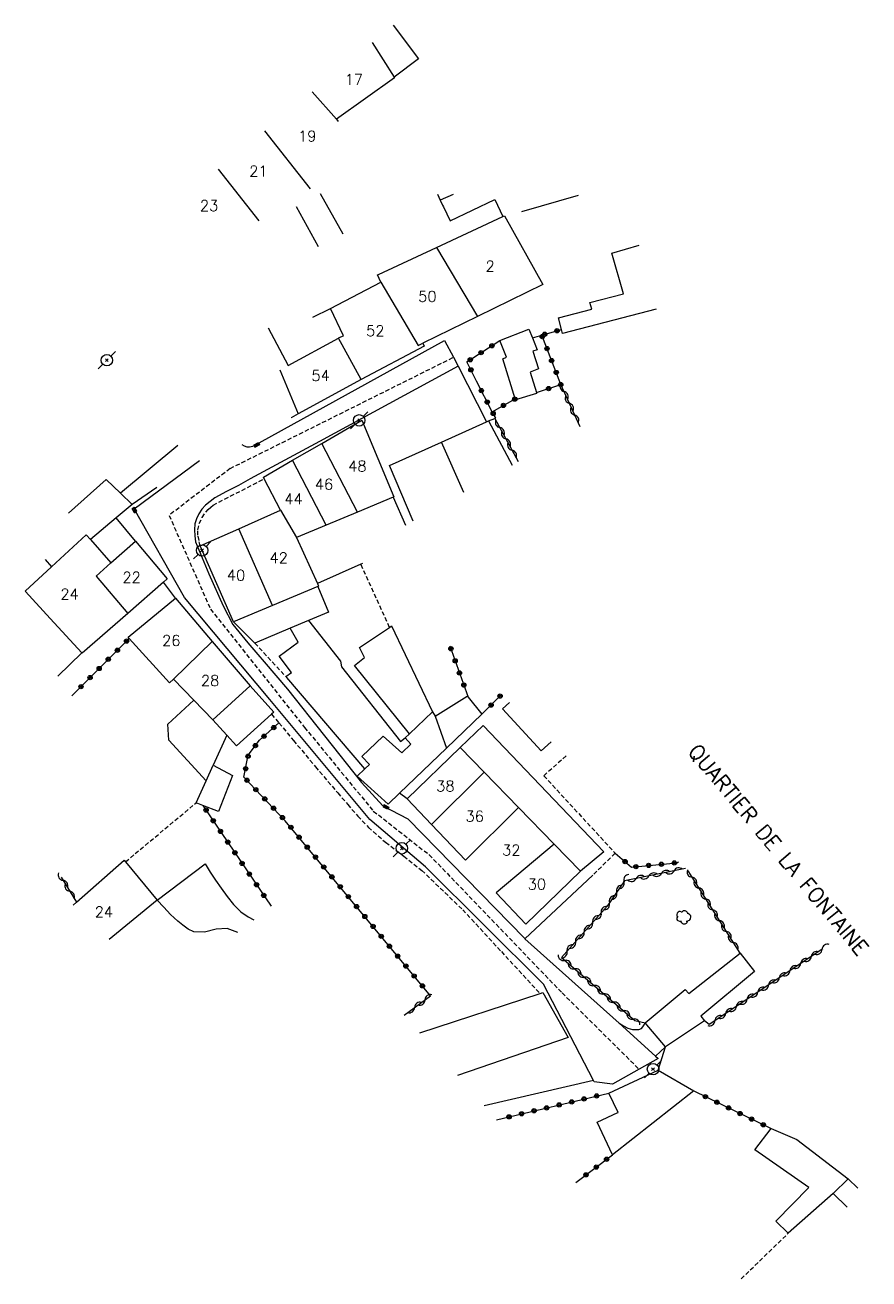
# Model space of a CAD drawing. Header units: millimetres. Extents: x 143000 to 143957, y 139149 to 140000.
# Drawn here: x 143394.4 to 143492.8, y 139677.1 to 139823.2 of the extents above; entities that cross this region are included whole.
import ezdxf
from ezdxf.enums import TextEntityAlignment as Align

# ---------------------------------------------------------------- set-up
doc = ezdxf.new("R2010")
doc.units = ezdxf.units.MM
doc.linetypes.add('DASHED', pattern=[0.75, 0.5, -0.25])
doc.layers.get('0').update_dxf_attribs({"linetype": 'CONTINUOUS'})
for name, color, linetype in [('W0001', 6, 'DASHED'), ('W0008', 7, 'CONTINUOUS'), ('W0014', 7, 'CONTINUOUS'), ('W0017', 7, 'CONTINUOUS'), ('W0020', 2, 'CONTINUOUS'), ('W0071', 7, 'CONTINUOUS'), ('W0101', 7, 'CONTINUOUS'), ('W0104', 1, 'CONTINUOUS'), ('W0112', 1, 'DASHED'), ('W0300', 7, 'CONTINUOUS'), ('W0303', 7, 'CONTINUOUS'), ('W0310', 3, 'CONTINUOUS'), ('W0323', 7, 'CONTINUOUS'), ('W0330', 7, 'CONTINUOUS'), ('W0401', 7, 'CONTINUOUS'), ('W0473', 7, 'CONTINUOUS'), ('W0989', 7, 'CONTINUOUS'), ('W0991', 7, 'CONTINUOUS'), ('W1102', 7, 'CONTINUOUS')]:
    doc.layers.add(name, color=color, linetype=linetype)
doc.styles.get("Standard").update_dxf_attribs({"font": 'romans.shx', "width": 0.85})

# ---------------------------------------------------------------- blocks, each defined once
blk = doc.blocks.new('T473')
for p, q in [((-0.166667, 0.166667), (0.166667, -0.166667)), ((-0.166667, -0.166667), (0.166667, 0.166667)), ((0.500001, 0.500001), (1.000002, 1.000002)), ((-1.000002, -1.000002), (-0.500001, -0.500001))]:
    blk.add_line(p, q)
blk.add_ellipse((0, 0), major_axis=(0.471405, 0.471405), ratio=1, start_param=5.4977871438, end_param=11.780972451)
blk = doc.blocks.new('T300')
for p, q in [((-0.8, 0.51), (-0.86, 0.34)), ((-0.86, 0.34), (-0.86, 0.17)), ((-0.86, 0.17), (-0.74, 0.06)), ((-0.69, 0.63), (-0.8, 0.51)), ((-0.8, -0.06), (-0.74, 0.06)), ((-0.74, 0.06), (-0.69, 0.11)), ((-0.57, 0.69), (-0.69, 0.63)), ((-0.46, 0.69), (-0.57, 0.69)), ((-0.29, 0.63), (-0.46, 0.69)), ((-0.29, 0.63), (-0.17, 0.74)), ((-0.23, 0.57), (-0.29, 0.63)), ((-0.17, 0.74), (-0.06, 0.8)), ((-0.06, 0.8), (0.06, 0.8)), ((0.06, 0.8), (0.23, 0.74)), ((0.23, 0.74), (0.34, 0.63)), ((0.34, 0.63), (0.4, 0.51)), ((0.46, 0.46), (0.34, 0.46)), ((0.4, 0.51), (0.4, 0.46)), ((0.57, 0.4), (0.46, 0.46)), ((0.57, 0.4), (0.69, 0.29)), ((0.69, 0.29), (0.74, 0.17)), ((0.74, 0.06), (0.69, -0.17)), ((0.74, 0.17), (0.74, 0.06)), ((-0.8, -0.17), (-0.8, -0.06)), ((-0.8, -0.23), (-0.8, -0.17)), ((-0.74, -0.34), (-0.8, -0.23)), ((-0.69, -0.4), (-0.74, -0.34)), ((-0.51, -0.46), (-0.69, -0.4)), ((-0.4, -0.46), (-0.51, -0.46)), ((-0.4, -0.46), (-0.34, -0.46)), ((-0.34, -0.46), (-0.34, -0.4)), ((-0.34, -0.51), (-0.34, -0.46)), ((-0.29, -0.63), (-0.34, -0.51)), ((-0.17, -0.74), (-0.29, -0.63)), ((-0.06, -0.8), (-0.17, -0.74)), ((0.06, -0.8), (-0.06, -0.8)), ((0.17, -0.74), (0.06, -0.8)), ((0.23, -0.69), (0.17, -0.74)), ((0.29, -0.46), (0.23, -0.46)), ((0.29, -0.63), (0.23, -0.69)), ((0.46, -0.4), (0.29, -0.46)), ((0.34, -0.51), (0.29, -0.63)), ((0.34, -0.51), (0.34, -0.46)), ((0.57, -0.34), (0.46, -0.4)), ((0.63, -0.29), (0.57, -0.34)), ((0.69, -0.17), (0.63, -0.29))]:
    blk.add_line(p, q)
blk = doc.blocks.new('T401')
for p, q in [((-0.3, 0.3), (0, 0.3)), ((-0.3, -0.25), (-0.3, 0.3)), ((-0.3, 0.15), (0, 0.15)), ((-0.3, 0), (0, 0)), ((0, 0.3), (0, -0.25)), ((-0.3, -0.15), (0, -0.15)), ((-0.3, -0.25), (-0.3, -0.3)), ((-0.3, -0.3), (0, -0.3)), ((0, -0.3), (0, -0.25))]:
    blk.add_line(p, q)
blk = doc.blocks.new('t323o')
at = {"color": 0, "linetype": 'Continuous'}
for radius in [0.25, 0.15]:
    blk.add_circle((0, 0), radius, dxfattribs=at)
blk = doc.blocks.new('t310o')
at = {"color": 0, "linetype": 'Continuous'}
for centre, start, end in [((-0.5, 0.38), 216.8699, 323.1304), ((0.5, -0.37), 36.8699, 143.1303)]:
    blk.add_arc(centre, 0.625, start, end, dxfattribs=at)

msp = doc.modelspace()

# ---------------------------------------------------------------- linework, layer by layer
at = {"layer": 'W0001'}
for points in [[(143418.31, 139771.51), (143444.34, 139784.47)], [(143418.31, 139771.51), (143411.2, 139766.05), (143416.02, 139755.14), (143426.98, 139741.35), (143435, 139731.6), (143441.51, 139726.51), (143457, 139710.41), (143465.97, 139701.52)]]:
    msp.add_lwpolyline(points, dxfattribs=at)
at = {"layer": 'W0008'}
for points in [[(143419.69, 139774.3), (143419.93, 139774.15), (143420.25, 139774.05), (143420.57, 139774.02), (143420.95, 139774.11), (143421.33, 139774.3), (143421.71, 139774.5), (143443.29, 139786.43)], [(143443.29, 139786.43), (143444.34, 139784.47), (143444.89, 139783.45)], [(143444.89, 139783.45), (143436.8, 139779.06), (143428.72, 139774.66), (143420.63, 139770.29), (143419.27, 139769.55), (143417.9, 139768.82), (143416.54, 139768.09), (143416, 139767.67), (143415.46, 139767.25), (143415, 139766.77), (143414.66, 139766.24), (143414.38, 139765.66), (143414.2, 139765.06), (143414.14, 139764.37), (143414.2, 139763.66), (143414.26, 139762.96)], [(143436.12, 139732.2), (143439.03, 139730.68), (143452.61, 139716.77), (143452.67, 139716.72), (143463.64, 139706.87), (143467.9, 139703.05), (143468.21, 139702.78), (143465.97, 139701.52), (143462.88, 139699.78), (143460.74, 139700.06), (143460.66, 139700.21), (143454.82, 139711.42), (143441.08, 139725.08), (143434.58, 139730.63), (143422.93, 139744.61), (143413.01, 139756.47), (143407.12, 139766.8), (143414.73, 139772.43)], [(143414.26, 139762.96), (143415.84, 139759.22), (143417.49, 139755.51), (143418.61, 139753.33), (143420.38, 139751.18), (143421.54, 139749.83), (143422.28, 139748.97), (143425.01, 139745.79), (143433.63, 139734.93), (143436.12, 139732.2)]]:
    msp.add_lwpolyline(points, dxfattribs=at)
at = {"layer": 'W0014'}
msp.add_lwpolyline([(143444.3, 139803.45), (143442.81, 139802.77)], dxfattribs=at)
at = {"layer": 'W0017'}
for points in [[(143444.89, 139783.45), (143448.19, 139776.94)], [(143419.21, 139717.45), (143417.96, 139717.9), (143416.67, 139717.82), (143415.33, 139717.49), (143414.08, 139717.52), (143413.43, 139717.85), (143412.8, 139718.29), (143412.21, 139718.77), (143411.36, 139719.54), (143410.58, 139720.38), (143409.8, 139721.22), (143415.39, 139725.45), (143416, 139724.49), (143416.62, 139723.54), (143417.27, 139722.61), (143417.98, 139721.64), (143418.72, 139720.7), (143419.56, 139719.86), (143420.42, 139719.27), (143421.07, 139718.92)], [(143460.57, 139724.13), (143452.67, 139716.72)], [(143463.64, 139706.87), (143464.16, 139706.59), (143464.68, 139706.31), (143465.22, 139706.15), (143465.58, 139706.13), (143465.95, 139706.15), (143466.27, 139706.27), (143466.43, 139706.46), (143466.57, 139706.7), (143466.7, 139706.94)], [(143469.05, 139704.13), (143467.9, 139703.05)]]:
    msp.add_lwpolyline(points, dxfattribs=at)
at = {"layer": 'W0020'}
for points in [[(143428.81, 139803.57), (143431.46, 139798.86)], [(143428.6, 139797.36), (143426.03, 139802.01)]]:
    msp.add_lwpolyline(points, dxfattribs=at)
at = {"layer": 'W0071'}
msp.add_lwpolyline([(143460.66, 139700.21), (143447.92, 139697.26)], dxfattribs=at)
at = {"layer": 'W0101'}
for points in [[(143434.85, 139821.15), (143437.42, 139817.1), (143437.45, 139817.05), (143430.7, 139812.22)], [(143430.7, 139812.22), (143430.89, 139811.96)], [(143442.37, 139797.28), (143450.11, 139800.89), (143450.27, 139800.97), (143454.77, 139792.95)], [(143435.88, 139793.23), (143435.49, 139794.06), (143435.59, 139794.11), (143442.37, 139797.28)], [(143430.93, 139786.71), (143431.03, 139786.76), (143431.51, 139786.98), (143430.02, 139790.17), (143435.88, 139793.23)], [(143454.77, 139792.95), (143447.13, 139789.22)], [(143447.13, 139789.22), (143440.76, 139786.1)], [(143422.74, 139787.9), (143425.09, 139783.53)], [(143425.09, 139783.53), (143425.09, 139783.53), (143430.93, 139786.71)], [(143440.76, 139786.1), (143440.92, 139785.76), (143433.6, 139781.89)], [(143433.6, 139781.89), (143426.25, 139777.9)], [(143426.25, 139777.9), (143425.42, 139777.43), (143425.42, 139777.43), (143425.42, 139777.43)], [(143429.01, 139774.44), (143433.67, 139777.15)], [(143433.67, 139777.15), (143437.39, 139768.2), (143437.31, 139768.16), (143433.14, 139766.43)], [(143412.21, 139774.19), (143405.55, 139768.65), (143403.85, 139770.22)], [(143425.6, 139772.47), (143429.01, 139774.44)], [(143422.19, 139770.49), (143425.6, 139772.47)], [(143403.85, 139770.22), (143399.47, 139766.29)], [(143424.17, 139766.65), (143422.29, 139770.31), (143422.19, 139770.49)], [(143419.33, 139764.5), (143424.17, 139766.65)], [(143433.14, 139766.43), (143429.49, 139764.91)], [(143429.49, 139764.91), (143426.03, 139763.48)], [(143406.38, 139754.63), (143401.07, 139749.98), (143401.02, 139750.04), (143397.35, 139754.03), (143394.46, 139757.17), (143394.41, 139757.23), (143397.49, 139760.05), (143401.54, 139763.77), (143402.02, 139763.23), (143404.39, 139760.51)], [(143414.83, 139762.49), (143419.33, 139764.5)], [(143426.03, 139763.48), (143428.48, 139758.11), (143428.63, 139757.79), (143428.54, 139757.76), (143423.25, 139755.56)], [(143404.39, 139760.51), (143407.28, 139763.03)], [(143407.28, 139763.03), (143410.98, 139758.65)], [(143418.7, 139753.66), (143414.83, 139762.49)], [(143410.98, 139758.65), (143410.55, 139758.27), (143406.38, 139754.63)], [(143411.7, 139746.96), (143411.25, 139746.53), (143406.55, 139751.7), (143406.42, 139751.84), (143411.94, 139756.41)], [(143411.94, 139756.41), (143416.23, 139751.36)], [(143423.25, 139755.56), (143418.7, 139753.66)], [(143416.23, 139751.36), (143420.63, 139746.19)], [(143420.63, 139746.19), (143416.29, 139742.24), (143414.08, 139744.51), (143411.7, 139746.96)], [(143438.96, 139733.01), (143445.12, 139739), (143447.91, 139736.13)], [(143447.91, 139736.13), (143451.91, 139732.03)], [(143441.79, 139730.02), (143438.96, 139733.01)], [(143451.91, 139732.03), (143456.08, 139727.75)], [(143445.74, 139725.86), (143441.79, 139730.02)], [(143456.08, 139727.75), (143459.14, 139724.61), (143452.79, 139718.42)], [(143400, 139720.63), (143400.39, 139720.97), (143405.96, 139725.86), (143406.11, 139725.68), (143409.8, 139721.22), (143404.23, 139716.62)], [(143452.79, 139718.42), (143449.33, 139722.07)]]:
    msp.add_lwpolyline(points, dxfattribs=at)
at = {"layer": 'W0104'}
for points in [[(143437.3, 139823.18), (143440.26, 139819.25), (143437.42, 139817.1)], [(143442.48, 139803.47), (143442.81, 139802.77), (143443.08, 139802.2), (143443.17, 139802.02), (143443.95, 139800.38), (143449.17, 139802.86), (143450.11, 139800.89)], [(143467.98, 139790.09), (143457.05, 139787.26), (143456.94, 139787.7), (143456.58, 139789.08), (143460.47, 139790.09), (143460.25, 139790.85), (143464.15, 139791.86), (143462.79, 139796.6), (143466, 139797.53)], [(143427.95, 139789.16), (143430.02, 139790.17)], [(143439.63, 139765.39), (143436.88, 139771.86), (143442.93, 139774.58), (143448.19, 139776.94), (143448.44, 139777.05), (143451.18, 139771.91)], [(143409.78, 139769.31), (143409.78, 139769.31), (143406.89, 139767.33), (143405.04, 139765.76), (143402.02, 139763.23)], [(143405.55, 139768.65), (143406.89, 139767.33)], [(143437.31, 139768.16), (143438.75, 139764.89)], [(143396.74, 139760.9), (143397.49, 139760.05)], [(143433.75, 139760.44), (143433.56, 139760.35), (143428.48, 139758.11)], [(143428.54, 139757.76), (143429.79, 139754.79), (143427.46, 139753.81), (143425.29, 139752.9), (143421.19, 139751.17), (143418.7, 139753.66)], [(143427.46, 139753.81), (143431.19, 139749.08), (143431.3, 139748.41), (143438.17, 139739.69), (143438.71, 139740.11)], [(143439.2, 139740.58), (143432.81, 139748.56), (143433.96, 139749.48), (143433.4, 139750.66), (143436.88, 139753), (143437.12, 139753.17), (143441.88, 139743.15)], [(143434.01, 139736.5), (143424.91, 139747.14), (143424.81, 139747.26), (143425.45, 139747.74), (143424.04, 139749.64), (143426.23, 139751.27), (143425.29, 139752.9)], [(143401.02, 139750.04), (143398.24, 139747.3)], [(143420.63, 139746.19), (143423.4, 139743.13), (143423.14, 139742.89), (143419.06, 139739.19), (143417.92, 139740.44), (143416.29, 139742.24)], [(143415.52, 139735.12), (143411.15, 139739.85), (143411.05, 139741.71), (143414.08, 139744.51)], [(143450.07, 139743.51), (143450.88, 139744.26)], [(143455.73, 139739.68), (143454.56, 139738.6), (143450.07, 139743.51)], [(143442.19, 139742.65), (143443.54, 139738.93)], [(143445.12, 139739), (143447.79, 139741.56), (143461.86, 139726.84), (143459.14, 139724.61)], [(143417.92, 139740.44), (143416.35, 139736.96)], [(143440.42, 139705.76), (143454.43, 139710.34), (143454.77, 139710.45), (143457.7, 139705.23), (143444.8, 139700.79)], [(143483.36, 139682.4), (143481.92, 139683.82), (143485.76, 139687.73), (143479.46, 139692.14), (143481.35, 139694.6), (143484.36, 139693.33), (143490.35, 139688.75), (143491.48, 139687.64)], [(143490.35, 139688.75), (143488.6, 139687.05)], [(143490.23, 139685.45), (143488.6, 139687.05), (143483.36, 139682.4)]]:
    msp.add_lwpolyline(points, dxfattribs=at)
for points in [[(143449.75, 139786.43), (143453.14, 139787.76), (143453.54, 139786.75), (143454.09, 139785.35), (143453.61, 139785.2), (143454.25, 139783.13), (143453.27, 139782.75), (143454, 139780.36), (143454.03, 139780.26), (143451.57, 139779.5), (143451.54, 139779.62), (143450.09, 139784.3), (143450.52, 139784.47)], [(143447.66, 139742.88), (143443.54, 139738.93), (143438.06, 139733.68), (143436.74, 139732.41), (143433.12, 139735.65), (143434.01, 139736.5), (143434.57, 139737.04), (143433.68, 139737.96), (143436.16, 139740.34), (143438.33, 139738.4), (143439.39, 139739.41), (143438.71, 139740.11), (143439.2, 139740.58), (143441.88, 139743.15), (143442.19, 139742.65), (143445.95, 139744.99), (143446.05, 139744.86)], [(143416.35, 139736.96), (143418.58, 139735.73), (143416.94, 139731.55), (143415.13, 139732.26), (143414.36, 139732.56), (143415.52, 139735.12)], [(143466.7, 139706.94), (143471.34, 139710.82), (143471.76, 139710.32), (143477.76, 139715.02), (143479.42, 139712.91), (143473.17, 139707.69), (143473.6, 139707.14), (143469.05, 139704.13)], [(143462.46, 139698.74), (143468.18, 139701.4), (143472.35, 139698.98), (143462.88, 139691.54), (143461.1, 139695.34), (143463.5, 139696.46), (143463.52, 139696.47)]]:
    msp.add_lwpolyline(points, close=True, dxfattribs=at)
at = {"layer": 'W0112'}
for points in [[(143416.33, 139767.25), (143422.29, 139770.31)], [(143414.83, 139762.49), (143414.69, 139763.12), (143414.56, 139763.75), (143414.54, 139764.36), (143414.72, 139765.09), (143415.05, 139765.8), (143415.49, 139766.44), (143415.76, 139766.72), (143416.05, 139766.99), (143416.33, 139767.25)], [(143436.88, 139753), (143433.56, 139760.35)], [(143421.19, 139751.17), (143424.81, 139747.26)], [(143423.14, 139742.89), (143424, 139741.86), (143425.7, 139739.83), (143428.25, 139736.76), (143430.85, 139733.72), (143432.02, 139732.36), (143433.19, 139731), (143434.43, 139729.7), (143436.43, 139727.96), (143438.56, 139726.35), (143440.64, 139724.69), (143445.42, 139720.1), (143449.92, 139715.22), (143454.43, 139710.34)], [(143457.48, 139738.03), (143454.87, 139735.71), (143463.19, 139726.68), (143460.57, 139724.13)], [(143406.11, 139725.68), (143414.36, 139732.56)], [(143477.86, 139677.08), (143483.36, 139682.4)]]:
    msp.add_lwpolyline(points, dxfattribs=at)
at = {"layer": 'W0303'}
msp.add_lwpolyline([(143452.29, 139801.45), (143458.92, 139803.36)], dxfattribs=at)
at = {"layer": 'W0310'}
for points in [[(143459.09, 139776.38), (143456.86, 139781.3)], [(143449.17, 139777.33), (143451.88, 139772.31)], [(143398.62, 139723.88), (143400.39, 139720.97)], [(143471.38, 139724.9), (143464.29, 139723.48), (143462.24, 139720.52), (143456.92, 139714.52), (143465.47, 139707.2), (143466.7, 139706.94)], [(143477.76, 139715.02), (143471.68, 139724.62)], [(143487.38, 139715.55), (143474.13, 139706.72), (143473.6, 139707.14)], [(143438.6, 139707.82), (143441.67, 139710.07)]]:
    msp.add_lwpolyline(points, dxfattribs=at)
at = {"layer": 'W0323'}
for points in [[(143453.54, 139786.75), (143454.63, 139787.06), (143456.94, 139787.7)], [(143456.86, 139781.3), (143454.63, 139787.06)], [(143447.04, 139781.67), (143445.91, 139783.93), (143449.75, 139786.43)], [(143448.44, 139777.05), (143449.17, 139777.33), (143449.26, 139777.36), (143448.86, 139778.13), (143447.04, 139781.67)], [(143454, 139780.36), (143456.86, 139781.3)], [(143448.86, 139778.13), (143451.54, 139779.62)], [(143399.87, 139745.03), (143406.55, 139751.7)], [(143443.92, 139750.83), (143446.05, 139744.86)], [(143447.66, 139742.88), (143449.93, 139745.16)], [(143441.67, 139710.07), (143424.74, 139730.47), (143419.92, 139735.55), (143420.43, 139738.1), (143421.73, 139739.85), (143424, 139741.86)], [(143415.13, 139732.26), (143423.08, 139720.53)], [(143463.19, 139726.68), (143465.09, 139725.07), (143470.36, 139725.58), (143470.57, 139725.67)], [(143449.36, 139695.62), (143462.46, 139698.74)], [(143472.35, 139698.98), (143481.35, 139694.6)], [(143458.59, 139688.31), (143462.88, 139691.54)]]:
    msp.add_lwpolyline(points, dxfattribs=at)
at = {"layer": 'W0330'}
for points in [[(143407.28, 139763.03), (143405.04, 139765.76)], [(143411.94, 139756.41), (143410.55, 139758.27)], [(143438.96, 139733.01), (143438.06, 139733.68)], [(143468.18, 139701.4), (143469.05, 139704.13)]]:
    msp.add_lwpolyline(points, dxfattribs=at)
at = {"layer": 'W1102'}
for points in [[(143430.7, 139812.22), (143427.89, 139815.4)], [(143427.68, 139804.08), (143422.36, 139810.84)], [(143421.69, 139800.37), (143416.96, 139806.38)], [(143442.37, 139797.28), (143447.13, 139789.22)], [(143435.88, 139793.23), (143440.23, 139785.85), (143440.76, 139786.1)], [(143433.6, 139781.89), (143430.93, 139786.71)], [(143424.09, 139783), (143426.25, 139777.9)], [(143433.14, 139766.43), (143429.01, 139774.44)], [(143445.55, 139768.73), (143442.93, 139774.58)], [(143429.49, 139764.91), (143425.6, 139772.47)], [(143424.17, 139766.65), (143426.03, 139763.48)], [(143423.25, 139755.56), (143419.33, 139764.5)], [(143404.39, 139760.51), (143402.71, 139758.97)], [(143402.71, 139758.97), (143406.38, 139754.63)], [(143411.7, 139746.96), (143416.23, 139751.36)], [(143441.79, 139730.02), (143447.91, 139736.13)], [(143445.74, 139725.86), (143451.91, 139732.03)], [(143456.08, 139727.75), (143449.33, 139722.07)]]:
    msp.add_lwpolyline(points, dxfattribs=at)

# ---------------------------------------------------------------- block references
at = {"layer": 'W0300', "rotation": 359.9999899820874}
msp.add_blockref('T300', (143471.23, 139719.2), dxfattribs=at)
at = {"layer": 'W0310'}
for p, rotation in [((143457.24, 139780.48), 114.3158226645035), ((143457.85, 139779.11), 114.3158226645035), ((143458.47, 139777.74), 114.3158226645035), ((143449.75, 139776.27), 298.3558510693956), ((143450.46, 139774.95), 298.3558510693956), ((143451.17, 139773.63), 298.3558510693956), ((143398.83, 139723.53), 301.3787544346976), ((143464.21, 139723.38), 235.266537722527), ((143465.63, 139723.75), 191.3359530489977), ((143467.1, 139724.04), 191.3359530489977), ((143468.58, 139724.34), 191.3359530489977), ((143470.05, 139724.63), 191.3359530489977), ((143472.14, 139723.89), 122.3694373359861), ((143399.61, 139722.25), 301.3787544346976), ((143463.36, 139722.14), 235.266537722527), ((143472.94, 139722.63), 122.3694373359861), ((143462.51, 139720.91), 235.266537722527), ((143473.74, 139721.36), 122.3694373359861), ((143474.55, 139720.09), 122.3694373359861), ((143460.56, 139718.63), 228.5035316446287), ((143461.56, 139719.75), 228.5035316446287), ((143475.35, 139718.82), 122.3694373359861), ((143459.57, 139717.51), 228.5035316446287), ((143476.15, 139717.56), 122.3694373359861), ((143458.57, 139716.38), 228.5035316446287), ((143476.95, 139716.29), 122.3694373359861), ((143457.58, 139715.26), 228.5035316446287), ((143486.05, 139714.66), 213.6644094761951), ((143487.3, 139715.49), 213.6644094761951), ((143457.31, 139714.19), 319.4097471316591), ((143458.45, 139713.21), 319.4097471316591), ((143483.55, 139713), 213.6644094761951), ((143484.8, 139713.83), 213.6644094761951), ((143459.59, 139712.23), 319.4097471316591), ((143482.31, 139712.16), 213.6644094761951), ((143460.73, 139711.26), 319.4097471316591), ((143461.87, 139710.28), 319.4097471316591), ((143479.81, 139710.5), 213.6644094761951), ((143481.06, 139711.33), 213.6644094761951), ((143439.81, 139708.71), 36.26836089107057), ((143441.02, 139709.59), 36.26836089107057), ((143463.01, 139709.31), 319.4097471316591), ((143477.31, 139708.84), 213.6644094761951), ((143478.56, 139709.67), 213.6644094761951), ((143464.15, 139708.33), 319.4097471316591), ((143465.29, 139707.35), 319.4097471316591), ((143474.81, 139707.18), 213.6644094761951), ((143476.06, 139708.01), 213.6644094761951)]:
    msp.add_blockref('t310o', p, dxfattribs=dict(at, rotation=rotation))
at = {"layer": 'W0323'}
for p, rotation in [((143454.69, 139786.89), 111.2159356044792), ((143454.98, 139787.16), 15.6302804971647), ((143456.42, 139787.56), 15.6302804971647), ((143447.56, 139785.01), 32.98870582857598), ((143448.82, 139785.82), 32.98870582857598), ((143455.24, 139785.49), 111.2159356044792), ((143446.3, 139784.19), 32.98870582857598), ((143455.78, 139784.09), 111.2159356044792), ((143446.37, 139783.01), 116.3322662135103), ((143456.32, 139782.7), 111.2159356044792), ((143447.59, 139780.59), 117.273961652992), ((143455.43, 139780.83), 18.13402837816362), ((143456.85, 139781.29), 18.13402837816362), ((143448.28, 139779.25), 117.273961652992), ((143451.48, 139779.59), 29.00917021069791), ((143448.97, 139777.92), 117.2429017154235), ((143450.17, 139778.86), 29.00917021069791), ((143406.24, 139751.4), 44.99538458365825), ((143405.18, 139750.34), 44.99538458365825), ((143444.04, 139750.51), 289.6092289085568), ((143404.11, 139749.28), 44.99538458365825), ((143444.54, 139749.1), 289.6092289085568), ((143401.99, 139747.15), 44.99538458365825), ((143403.05, 139748.21), 44.99538458365825), ((143445.04, 139747.69), 289.6092289085568), ((143400.93, 139746.09), 44.99538458365825), ((143445.55, 139746.27), 289.6092289085568), ((143449.78, 139745), 45.01705231502812), ((143448.72, 139743.94), 45.01705231502812), ((143423.39, 139741.32), 41.55838505335663), ((143422.26, 139740.32), 41.55838505335663), ((143421.26, 139739.22), 53.37238863376307), ((143420.41, 139737.99), 78.74629496551951), ((143420.12, 139736.52), 78.74629496551951), ((143420.28, 139735.18), 133.5071751532262), ((143421.31, 139734.09), 133.5071751532262), ((143422.34, 139733.01), 133.5071751532262), ((143415.51, 139731.71), 304.1037738786258), ((143423.37, 139731.92), 133.5071751532262), ((143424.41, 139730.83), 133.5071751532262), ((143416.35, 139730.47), 304.1037738786258), ((143425.39, 139729.7), 129.6874008247786), ((143417.19, 139729.22), 304.1037738786258), ((143418.03, 139727.98), 304.1037738786258), ((143426.35, 139728.54), 129.6874008247786), ((143418.87, 139726.74), 304.1037738786258), ((143427.3, 139727.39), 129.6874008247786), ((143419.71, 139725.5), 304.1037738786258), ((143428.26, 139726.23), 129.6874008247786), ((143429.22, 139725.08), 129.6874008247786), ((143464.34, 139725.71), 319.5434354689454), ((143465.6, 139725.12), 5.510153558918514), ((143467.09, 139725.26), 5.510153558918514), ((143468.58, 139725.4), 5.510153558918514), ((143470.08, 139725.55), 5.510153558918514), ((143420.55, 139724.25), 304.1037738786258), ((143430.18, 139723.93), 129.6874008247786), ((143421.39, 139723.01), 304.1037738786258), ((143431.14, 139722.77), 129.6874008247786), ((143422.23, 139721.77), 304.1037738786258), ((143432.09, 139721.62), 129.6874008247786), ((143433.05, 139720.46), 129.6874008247786), ((143434.01, 139719.31), 129.6874008247786), ((143434.97, 139718.15), 129.6874008247786), ((143435.93, 139717), 129.6874008247786), ((143436.88, 139715.85), 129.6874008247786), ((143437.84, 139714.69), 129.6874008247786), ((143438.8, 139713.54), 129.6874008247786), ((143439.76, 139712.38), 129.6874008247786), ((143440.72, 139711.23), 129.6874008247786), ((143456.66, 139697.36), 13.39273320844662), ((143458.12, 139697.71), 13.39273320844662), ((143459.57, 139698.06), 13.39273320844662), ((143461.03, 139698.4), 13.39273320844662), ((143473.7, 139698.32), 334.049631859179), ((143475.05, 139697.67), 334.049631859179), ((143450.82, 139695.97), 13.39273320844662), ((143452.28, 139696.32), 13.39273320844662), ((143453.74, 139696.67), 13.39273320844662), ((143455.2, 139697.01), 13.39273320844662), ((143476.4, 139697.01), 334.049631859179), ((143477.75, 139696.35), 334.049631859179), ((143479.09, 139695.7), 334.049631859179), ((143480.44, 139695.04), 334.049631859179), ((143460.99, 139690.11), 37.00102427208463), ((143462.18, 139691.02), 37.00102427208463), ((143459.79, 139689.21), 37.00102427208463)]:
    msp.add_blockref('t323o', p, dxfattribs=dict(at, rotation=rotation))
at = {"layer": 'W0401'}
for p, rotation in [((143421.47, 139774.12), 297.2879897581243), ((143407.29, 139766.74), 29.67615105779557), ((143436.4, 139731.94), 242.3953166818626)]:
    msp.add_blockref('T401', p, dxfattribs=dict(at, rotation=rotation))
at = {"layer": 'W0473'}
for p in [(143403.95, 139784.13), (143433.35, 139777.12), (143415.04, 139761.97)]:
    msp.add_blockref('T473', p, dxfattribs=at)
at = {"layer": 'W0473', "rotation": 359.9999899820874}
for p in [(143438.33, 139727.26), (143467.6, 139701.53)]:
    msp.add_blockref('T473', p, dxfattribs=at)

# ---------------------------------------------------------------- texts
at = {"layer": 'W0989'}
msp.add_text('QUARTIER DE LA FONTAINE', height=1.75, rotation=309.861, dxfattribs=at).set_placement((143471.57, 139738.48))
at = {"layer": 'W0991'}
for s, p in [('17', (143432.73, 139816.83)), ('19', (143427.3, 139810.24)), ('21', (143421.61, 139806.16)), ('23', (143415.86, 139802.14)), ('2', (143448.61, 139795.09)), ('50', (143441.3, 139791.56)), ('52', (143435.23, 139787.56)), ('54', (143428.86, 139782.35)), ('48', (143433.14, 139771.79)), ('46', (143429.25, 139769.68)), ('44', (143425.7, 139767.97)), ('42', (143423.97, 139761.1)), ('22', (143406.83, 139758.83)), ('40', (143419.01, 139759.08)), ('24', (143399.6, 139756.88)), ('26', (143411.45, 139751.47)), ('28', (143415.98, 139746.8)), ('38', (143443.4, 139734.51)), ('36', (143446.82, 139731)), ('32', (143451.08, 139727.05)), ('30', (143454.06, 139723.08)), ('24', (143403.6, 139719.84))]:
    msp.add_text(s, height=1.25, dxfattribs=at).set_placement(p, align=Align.MIDDLE_CENTER)

doc.saveas('drawing.dxf')
